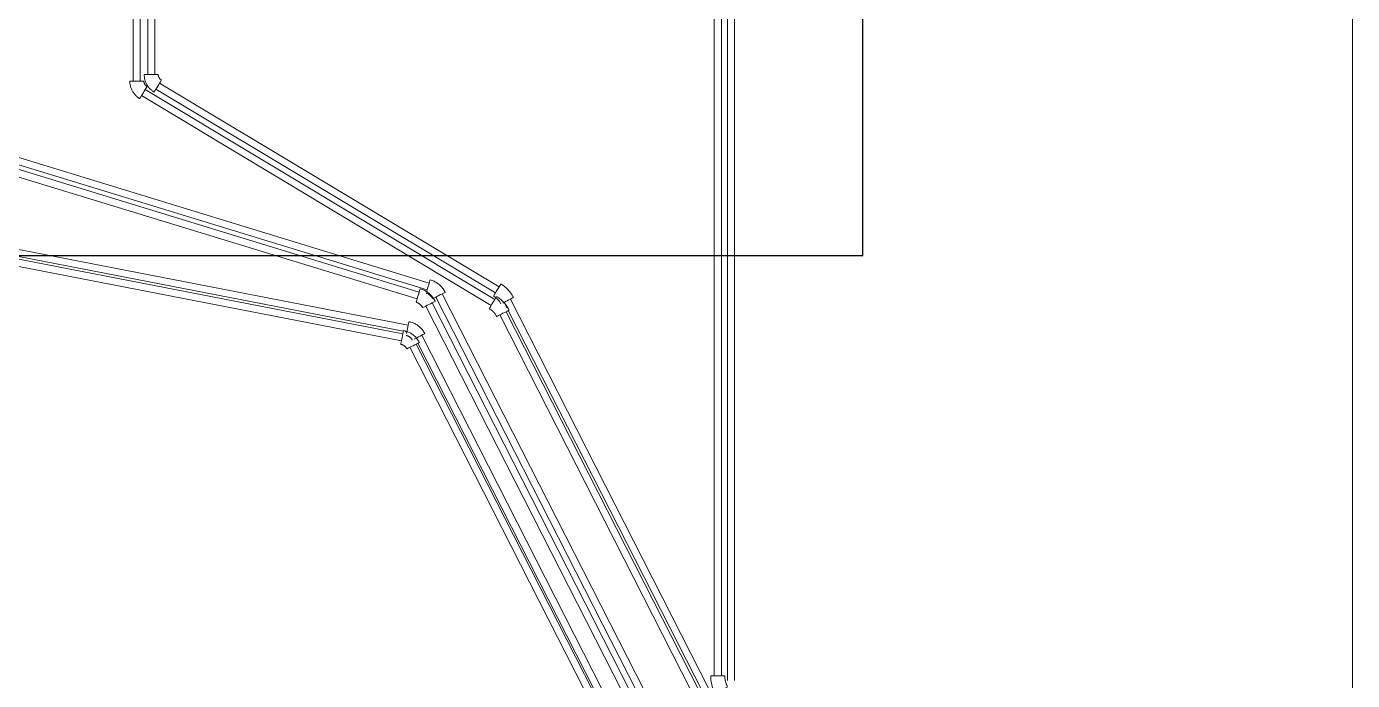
# Model space of a CAD drawing. Header units: millimetres. Extents: x 61345 to 69644, y 9491 to 29385.
# Drawn here: x 65557.8 to 65797.1, y 26974.8 to 27092.9 of the extents above; entities that cross this region are included whole.
import ezdxf

# ---------------------------------------------------------------- set-up
doc = ezdxf.new("R2010")
doc.units = ezdxf.units.MM
doc.layers.add('P-PIPE', color=30, linetype='Continuous', lineweight=18)

# ---------------------------------------------------------------- blocks, each defined once
blk = doc.blocks.new('Coude - Générique - Standard-3194922-CVC TERASSE')
at = {"layer": 'P-PIPE'}
for points in [[(-18027.2, 16606.5, 0), (-18026.9, 16606.9, 0), (-18026.3, 16608, 0), (-18025.2, 16609.7, 0), (-18023.9, 16611.9, 0), (-18022.3, 16614.6, 0), (-18020.6, 16617.4, 0), (-18018.9, 16620.2, 0), (-18017.3, 16622.8, 0), (-18016, 16625.1, 0), (-18015, 16626.8, 0)], [(-18027.2, 16606.5, 0), (-18026, 16605.7, 0), (-18024.8, 16604.9, 0), (-18023.7, 16604.1, 0), (-18022.6, 16603.2, 0), (-18021.5, 16602.3, 0), (-18020.5, 16601.3, 0), (-18019.5, 16600.3, 0), (-18018.5, 16599.2, 0), (-18017.6, 16598.1, 0), (-18016.8, 16597, 0), (-18016, 16595.8, 0), (-18015.2, 16594.6, 0), (-18014.5, 16593.4, 0), (-18013.8, 16592.2, 0)], [(-17991.2, 16603.7, 0), (-17992.3, 16605.9, 0), (-17993.6, 16608, 0), (-17994.9, 16610, 0), (-17996.3, 16612, 0), (-17997.8, 16614, 0), (-17999.3, 16615.8, 0), (-18000.9, 16617.7, 0), (-18002.6, 16619.4, 0), (-18004.4, 16621.1, 0), (-18006.2, 16622.7, 0), (-18008.1, 16624.2, 0), (-18010.1, 16625.7, 0), (-18012.1, 16627, 0), (-18014.1, 16628.3, 0)], [(-17991.6, 16603.5, 0), (-17992.7, 16603, 0), (-17994.5, 16602.1, 0), (-17996.8, 16600.9, 0), (-17999.6, 16599.5, 0), (-18002.5, 16598, 0), (-18005.4, 16596.5, 0), (-18008.2, 16595.1, 0), (-18010.5, 16593.9, 0), (-18012.3, 16593, 0), (-18013.4, 16592.4, 0), (-18013.8, 16592.2, 0)]]:
    blk.add_polyline3d(points, dxfattribs=at)
blk = doc.blocks.new('Coude - Générique - Standard-3195090-CVC TERASSE')
at = {"layer": 'P-PIPE'}
blk.add_line((-18159.1, 16618.6), (-18159.2, 16618.1), dxfattribs=at)
for points in [[(-18159.2, 16618.1, 0), (-18159.1, 16618.6, 0), (-18158.7, 16619.8, 0), (-18158.1, 16621.7, 0), (-18157.4, 16624.2, 0), (-18156.5, 16627.1, 0), (-18155.5, 16630.3, 0), (-18154.5, 16633.4, 0), (-18153.6, 16636.4, 0), (-18152.9, 16638.9, 0), (-18152.3, 16640.8, 0), (-18151.9, 16642, 0), (-18151.8, 16642.4, 0)], [(-18124.7, 16619.7, 0), (-18125.5, 16621.3, 0), (-18126.5, 16622.9, 0), (-18127.4, 16624.4, 0), (-18128.5, 16625.9, 0), (-18129.6, 16627.3, 0), (-18130.7, 16628.7, 0), (-18131.9, 16630.1, 0), (-18133.2, 16631.4, 0), (-18134.5, 16632.6, 0), (-18135.9, 16633.8, 0), (-18137.3, 16634.9, 0), (-18138.7, 16636, 0), (-18140.2, 16637, 0), (-18141.8, 16638, 0), (-18143.3, 16638.9, 0), (-18144.9, 16639.7, 0), (-18146.6, 16640.5, 0), (-18148.2, 16641.2, 0), (-18149.9, 16641.8, 0), (-18151.7, 16642.4, 0), (-18151.8, 16642.4, 0)], [(-18159.2, 16618.1, 0), (-18158.5, 16617.9, 0), (-18157.7, 16617.6, 0), (-18157, 16617.3, 0), (-18156.3, 16617, 0), (-18155.6, 16616.6, 0), (-18154.9, 16616.2, 0), (-18154.2, 16615.8, 0), (-18153.5, 16615.4, 0), (-18152.9, 16614.9, 0), (-18152.3, 16614.4, 0), (-18151.7, 16613.9, 0), (-18151.1, 16613.3, 0), (-18150.6, 16612.8, 0), (-18150, 16612.2, 0), (-18149.5, 16611.6, 0), (-18149, 16610.9, 0), (-18148.6, 16610.3, 0), (-18148.1, 16609.6, 0), (-18147.7, 16608.9, 0), (-18147.4, 16608.2, 0), (-18147.3, 16608.2, 0)], [(-18124.7, 16619.7, 0), (-18125.1, 16619.5, 0), (-18126.2, 16618.9, 0), (-18128, 16618, 0), (-18130.4, 16616.8, 0), (-18133.1, 16615.4, 0), (-18136, 16613.9, 0), (-18139, 16612.5, 0), (-18141.7, 16611.1, 0), (-18144, 16609.9, 0), (-18145.8, 16609, 0), (-18147, 16608.4, 0), (-18147.3, 16608.2, 0)]]:
    blk.add_polyline3d(points, dxfattribs=at)
blk = doc.blocks.new('Coude - Générique - Standard-3195222-CVC TERASSE')
at = {"layer": 'P-PIPE'}
for p, q in [((-18186.8, 16542.4), (-18186.9, 16542)), ((-18176, 16533.8), (-18175.6, 16534))]:
    blk.add_line(p, q, dxfattribs=at)
for points in [[(-18186.9, 16542, 0), (-18186.8, 16542.4, 0), (-18186.6, 16543.7, 0), (-18186.2, 16545.7, 0), (-18185.7, 16548.3, 0), (-18185.1, 16551.3, 0), (-18184.5, 16554.5, 0), (-18183.9, 16557.7, 0), (-18183.3, 16560.7, 0), (-18182.8, 16563.3, 0), (-18182.4, 16565.3, 0), (-18182.1, 16566.5, 0)], [(-18153.3, 16545.3, 0), (-18154.1, 16546.8, 0), (-18154.9, 16548.2, 0), (-18155.8, 16549.6, 0), (-18156.8, 16550.9, 0), (-18157.8, 16552.2, 0), (-18158.8, 16553.5, 0), (-18159.9, 16554.7, 0), (-18161, 16555.9, 0), (-18162.2, 16557, 0), (-18163.5, 16558.1, 0), (-18164.7, 16559.1, 0), (-18166.1, 16560.1, 0), (-18167.4, 16561, 0), (-18168.8, 16561.9, 0), (-18170.2, 16562.7, 0), (-18171.7, 16563.5, 0), (-18173.2, 16564.2, 0), (-18174.7, 16564.8, 0), (-18176.2, 16565.4, 0), (-18177.8, 16565.9, 0), (-18179.4, 16566.4, 0), (-18181, 16566.7, 0), (-18182.1, 16567, 0)], [(-18186.9, 16542, 0), (-18186.3, 16541.9, 0), (-18185.7, 16541.7, 0), (-18185.1, 16541.6, 0), (-18184.5, 16541.3, 0), (-18183.9, 16541.1, 0), (-18183.4, 16540.9, 0), (-18182.8, 16540.6, 0), (-18182.2, 16540.3, 0), (-18181.7, 16540, 0), (-18181.2, 16539.7, 0), (-18180.7, 16539.3, 0), (-18180.2, 16538.9, 0), (-18179.7, 16538.5, 0), (-18179.2, 16538.1, 0), (-18178.8, 16537.7, 0), (-18178.3, 16537.2, 0), (-18177.9, 16536.7, 0), (-18177.5, 16536.3, 0), (-18177.2, 16535.8, 0), (-18176.8, 16535.2, 0), (-18176.5, 16534.7, 0), (-18176.2, 16534.2, 0), (-18176, 16533.8, 0)], [(-18170.5, 16536.6, 0), (-18172.7, 16535.5, 0), (-18174.5, 16534.6, 0), (-18175.6, 16534, 0), (-18176, 16533.8, 0)], [(-18154.8, 16544.6, 0), (-18156.6, 16543.6, 0), (-18159, 16542.4, 0), (-18161.7, 16541, 0), (-18164.7, 16539.6, 0), (-18167.6, 16538.1, 0), (-18170.3, 16536.7, 0)]]:
    blk.add_polyline3d(points, dxfattribs=at)
blk = doc.blocks.new('Coude - Générique - Standard-V98-CVC TERASSE')
at = {"layer": 'P-PIPE'}
blk.add_line((-17983.9, 16626.3), (-17983.5, 16626.5), dxfattribs=at)
for points in [[(-18019.5, 16629.3, 0), (-18019.2, 16629.6, 0), (-18018.6, 16630.7, 0), (-18017.5, 16632.4, 0), (-18016.2, 16634.7, 0), (-18014.6, 16637.3, 0), (-18012.9, 16640.1, 0), (-18011.2, 16643, 0), (-18009.6, 16645.6, 0), (-18008.3, 16647.9, 0), (-18007.2, 16649.6, 0), (-18006.6, 16650.7, 0), (-18006.4, 16651, 0)], [(-17983.5, 16626.5, 0), (-17984.6, 16628.6, 0), (-17985.9, 16630.7, 0), (-17987.2, 16632.8, 0), (-17988.6, 16634.8, 0), (-17990, 16636.7, 0), (-17991.6, 16638.6, 0), (-17993.2, 16640.4, 0), (-17994.9, 16642.2, 0), (-17996.7, 16643.8, 0), (-17998.5, 16645.4, 0), (-18000.4, 16647, 0), (-18002.4, 16648.4, 0), (-18004.4, 16649.8, 0), (-18006.4, 16651, 0)], [(-18019.5, 16629.3, 0), (-18018.3, 16628.5, 0), (-18017.1, 16627.7, 0), (-18015.9, 16626.8, 0), (-18014.8, 16626, 0), (-18013.8, 16625, 0), (-18012.8, 16624, 0), (-18011.8, 16623, 0), (-18010.8, 16622, 0), (-18009.9, 16620.9, 0), (-18009.1, 16619.7, 0), (-18008.2, 16618.6, 0), (-18007.5, 16617.4, 0), (-18006.8, 16616.2, 0), (-18006.1, 16615, 0)], [(-17983.5, 16626.5, 0), (-17983.9, 16626.3, 0), (-17985, 16625.7, 0), (-17986.8, 16624.8, 0), (-17989.1, 16623.6, 0), (-17991.9, 16622.2, 0), (-17994.8, 16620.7, 0), (-17997.7, 16619.2, 0), (-18000.5, 16617.8, 0), (-18002.8, 16616.6, 0)]]:
    blk.add_polyline3d(points, dxfattribs=at)
blk = doc.blocks.new('Coude - Générique - Standard-V99-CVC TERASSE')
at = {"layer": 'P-PIPE'}
for points in [[(-18140.7, 16636, 0), (-18140.1, 16637.9, 0), (-18139.3, 16640.5, 0), (-18138.4, 16643.4, 0), (-18137.5, 16646.5, 0), (-18136.5, 16649.7, 0), (-18135.6, 16652.6, 0), (-18134.8, 16655.1, 0), (-18134.2, 16657.1, 0), (-18133.9, 16658.3, 0), (-18133.8, 16658.7, 0)], [(-18106.7, 16636, 0), (-18107.5, 16637.6, 0), (-18108.4, 16639.1, 0), (-18109.4, 16640.6, 0), (-18110.5, 16642.1, 0), (-18111.5, 16643.6, 0), (-18112.7, 16645, 0), (-18113.9, 16646.3, 0), (-18115.2, 16647.6, 0), (-18116.5, 16648.8, 0), (-18117.8, 16650, 0), (-18119.3, 16651.2, 0), (-18120.7, 16652.3, 0), (-18122.2, 16653.3, 0), (-18123.7, 16654.2, 0), (-18125.3, 16655.1, 0), (-18126.9, 16656, 0), (-18128.5, 16656.7, 0), (-18130.2, 16657.4, 0), (-18131.9, 16658.1, 0), (-18133.6, 16658.7, 0), (-18133.8, 16658.7, 0)], [(-18141.2, 16634.4, 0), (-18140.4, 16634.1, 0), (-18139.7, 16633.9, 0), (-18139, 16633.6, 0), (-18138.2, 16633.2, 0), (-18137.5, 16632.9, 0), (-18136.8, 16632.5, 0), (-18136.2, 16632, 0), (-18135.5, 16631.6, 0), (-18134.9, 16631.1, 0), (-18134.3, 16630.6, 0), (-18133.7, 16630.1, 0), (-18133.1, 16629.6, 0), (-18132.5, 16629, 0), (-18132, 16628.4, 0), (-18131.5, 16627.8, 0), (-18131, 16627.2, 0), (-18130.5, 16626.5, 0), (-18130.1, 16625.9, 0), (-18129.7, 16625.2, 0), (-18129.3, 16624.5, 0), (-18129.3, 16624.4, 0)], [(-18106.7, 16636, 0), (-18107, 16635.8, 0), (-18108.2, 16635.2, 0), (-18110, 16634.3, 0), (-18112.3, 16633.1, 0), (-18115.1, 16631.7, 0), (-18118, 16630.2, 0), (-18120.9, 16628.7, 0), (-18123.6, 16627.3, 0), (-18126, 16626.1, 0), (-18127.8, 16625.2, 0), (-18128.9, 16624.6, 0)]]:
    blk.add_polyline3d(points, dxfattribs=at)
blk = doc.blocks.new('Coude - Générique - Standard-V101-CVC TERASSE')
at = {"layer": 'P-PIPE'}
for p, q in [((-18172.2, 16582.9), (-18172.3, 16582.5)), ((-18143.8, 16561.1), (-18143.4, 16561.3))]:
    blk.add_line(p, q, dxfattribs=at)
for points in [[(-18176.3, 16561.6, 0), (-18175.8, 16564.2, 0), (-18175.2, 16567.2, 0), (-18174.6, 16570.4, 0), (-18174, 16573.7, 0), (-18173.4, 16576.7, 0), (-18172.9, 16579.3, 0), (-18172.5, 16581.3, 0), (-18172.3, 16582.5, 0), (-18172.2, 16582.9, 0)], [(-18143.4, 16561.3, 0), (-18144.2, 16562.7, 0), (-18145, 16564.1, 0), (-18145.9, 16565.5, 0), (-18146.9, 16566.9, 0), (-18147.9, 16568.2, 0), (-18148.9, 16569.4, 0), (-18150, 16570.7, 0), (-18151.2, 16571.8, 0), (-18152.3, 16573, 0), (-18153.6, 16574, 0), (-18154.9, 16575.1, 0), (-18156.2, 16576.1, 0), (-18157.5, 16577, 0), (-18158.9, 16577.8, 0), (-18160.3, 16578.7, 0), (-18161.8, 16579.4, 0), (-18163.3, 16580.1, 0), (-18164.8, 16580.8, 0), (-18166.3, 16581.3, 0), (-18167.9, 16581.9, 0), (-18169.5, 16582.3, 0), (-18171.1, 16582.7, 0), (-18172.2, 16582.9, 0)], [(-18177, 16558, 0), (-18176.4, 16557.8, 0), (-18175.8, 16557.7, 0), (-18175.2, 16557.5, 0), (-18174.6, 16557.3, 0), (-18174, 16557.1, 0), (-18173.5, 16556.8, 0), (-18172.9, 16556.6, 0), (-18172.3, 16556.3, 0), (-18171.8, 16555.9, 0), (-18171.3, 16555.6, 0), (-18170.8, 16555.2, 0), (-18170.3, 16554.9, 0), (-18169.8, 16554.5, 0), (-18169.3, 16554.1, 0), (-18168.9, 16553.6, 0), (-18168.5, 16553.2, 0), (-18168, 16552.7, 0), (-18167.7, 16552.2, 0), (-18167.3, 16551.7, 0), (-18166.9, 16551.2, 0), (-18166.6, 16550.7, 0), (-18166.3, 16550.1, 0), (-18166.1, 16549.7, 0)], [(-18143.4, 16561.3, 0), (-18143.8, 16561.1, 0), (-18145, 16560.5, 0), (-18146.8, 16559.6, 0), (-18149.1, 16558.4, 0), (-18151.8, 16557, 0), (-18154.8, 16555.5, 0), (-18157.7, 16554, 0), (-18160.4, 16552.6, 0), (-18162.8, 16551.4, 0)]]:
    blk.add_polyline3d(points, dxfattribs=at)
blk = doc.blocks.new('Coude - Générique - Standard-3210701-CVC TERASSE')
at = {"layer": 'P-PIPE'}
for p, q in [((-18675.5, 17017.3), (-18675.9, 17017.3)), ((-18650.5, 17017.3), (-18650.9, 17017.3)), ((-18650.5, 17017.3), (-18650.5, 17017.3)), ((-18645.1, 17006.9), (-18644.8, 17007.3)), ((-18657.9, 16985.5), (-18657.7, 16985.9))]:
    blk.add_line(p, q, dxfattribs=at)
for points in [[(-18675.9, 17017.3, 0), (-18675.5, 17017.3, 0), (-18674.2, 17017.3, 0), (-18672.2, 17017.3, 0), (-18669.6, 17017.3, 0), (-18666.5, 17017.3, 0), (-18663.2, 17017.3, 0), (-18659.9, 17017.3, 0), (-18656.9, 17017.3, 0), (-18654.2, 17017.3, 0), (-18652.2, 17017.3, 0), (-18650.9, 17017.3, 0), (-18650.5, 17017.3, 0)], [(-18675.9, 17017.2, 0), (-18675.9, 17015.7, 0), (-18675.8, 17014.2, 0), (-18675.6, 17012.8, 0), (-18675.4, 17011.3, 0), (-18675.2, 17009.8, 0), (-18674.8, 17008.4, 0), (-18674.4, 17006.9, 0), (-18674, 17005.5, 0), (-18673.5, 17004.1, 0), (-18672.9, 17002.8, 0), (-18672.3, 17001.4, 0), (-18671.7, 17000.1, 0), (-18671, 16998.8, 0), (-18670.2, 16997.5, 0), (-18669.4, 16996.3, 0), (-18668.5, 16995.1, 0), (-18667.6, 16993.9, 0), (-18666.6, 16992.8, 0), (-18665.6, 16991.7, 0), (-18664.6, 16990.6, 0), (-18663.5, 16989.6, 0), (-18662.4, 16988.6, 0), (-18661.2, 16987.7, 0), (-18660, 16986.8, 0), (-18658.8, 16986, 0), (-18657.9, 16985.5, 0)], [(-18644.8, 17007.3, 0), (-18645.2, 17007.5, 0), (-18645.6, 17007.8, 0), (-18646, 17008.1, 0), (-18646.4, 17008.4, 0), (-18646.7, 17008.7, 0), (-18647, 17009, 0), (-18647.4, 17009.3, 0), (-18647.7, 17009.7, 0), (-18648, 17010.1, 0), (-18648.3, 17010.4, 0), (-18648.5, 17010.8, 0), (-18648.8, 17011.2, 0), (-18649, 17011.6, 0), (-18649.2, 17012, 0), (-18649.4, 17012.4, 0), (-18649.6, 17012.9, 0), (-18649.8, 17013.3, 0), (-18650, 17013.8, 0), (-18650.1, 17014.2, 0), (-18650.2, 17014.7, 0), (-18650.3, 17015.1, 0), (-18650.4, 17015.6, 0), (-18650.4, 17016, 0), (-18650.5, 17016.5, 0), (-18650.5, 17017, 0), (-18650.5, 17017.3, 0)], [(-18644.8, 17007.3, 0), (-18645.1, 17006.9, 0), (-18645.7, 17005.8, 0), (-18646.7, 17004.1, 0), (-18648.1, 17001.8, 0), (-18649.7, 16999.2, 0), (-18651.4, 16996.4, 0), (-18653.1, 16993.6, 0), (-18654.7, 16990.9, 0), (-18656, 16988.7, 0), (-18657, 16987, 0), (-18657.7, 16985.9, 0), (-18657.9, 16985.5, 0)]]:
    blk.add_polyline3d(points, dxfattribs=at)
blk = doc.blocks.new('Coude - Générique - Standard-V103-CVC TERASSE')
at = {"layer": 'P-PIPE'}
for p, q in [((-18649.5, 17029.1), (-18649.9, 17029.1)), ((-18624.5, 17029.1), (-18624.9, 17029.1)), ((-18619, 17018.7), (-18618.8, 17019)), ((-18631.9, 16997.3), (-18631.7, 16997.6))]:
    blk.add_line(p, q, dxfattribs=at)
for points in [[(-18649.9, 17029.1, 0), (-18649.9, 17027.6, 0), (-18649.8, 17026.1, 0), (-18649.6, 17024.6, 0), (-18649.4, 17023.2, 0), (-18649.2, 17021.7, 0), (-18648.8, 17020.2, 0), (-18648.5, 17018.8, 0), (-18648, 17017.4, 0), (-18647.5, 17016, 0), (-18647, 17014.6, 0), (-18646.4, 17013.3, 0), (-18645.7, 17011.9, 0), (-18645, 17010.6, 0), (-18644.2, 17009.4, 0), (-18643.4, 17008.1, 0), (-18642.6, 17006.9, 0), (-18641.7, 17005.7, 0), (-18640.7, 17004.6, 0), (-18639.7, 17003.5, 0), (-18638.6, 17002.4, 0), (-18637.6, 17001.4, 0), (-18636.4, 17000.5, 0), (-18635.3, 16999.5, 0), (-18634.1, 16998.7, 0), (-18632.8, 16997.8, 0), (-18631.9, 16997.3, 0)], [(-18649.9, 17029.1, 0), (-18649.5, 17029.1, 0), (-18648.2, 17029.1, 0), (-18646.2, 17029.1, 0), (-18643.6, 17029.1, 0), (-18640.5, 17029.1, 0), (-18637.2, 17029.1, 0), (-18633.9, 17029.1, 0), (-18630.8, 17029.1, 0), (-18628.2, 17029.1, 0), (-18626.2, 17029.1, 0), (-18624.9, 17029.1, 0), (-18624.5, 17029.1, 0)], [(-18618.8, 17019, 0), (-18619, 17018.7, 0), (-18619.7, 17017.6, 0), (-18620.7, 17015.8, 0), (-18622.1, 17013.6, 0), (-18623.7, 17011, 0), (-18625.4, 17008.1, 0), (-18627.1, 17005.3, 0), (-18628.6, 17002.7, 0), (-18630, 17000.4, 0), (-18631, 16998.7, 0), (-18631.7, 16997.6, 0), (-18631.9, 16997.3, 0)], [(-18618.8, 17019, 0), (-18619.2, 17019.3, 0), (-18619.6, 17019.6, 0), (-18620, 17019.8, 0), (-18620.3, 17020.1, 0), (-18620.7, 17020.4, 0), (-18621, 17020.8, 0), (-18621.4, 17021.1, 0), (-18621.7, 17021.4, 0), (-18622, 17021.8, 0), (-18622.2, 17022.2, 0), (-18622.5, 17022.6, 0), (-18622.8, 17023, 0), (-18623, 17023.4, 0), (-18623.2, 17023.8, 0), (-18623.4, 17024.2, 0), (-18623.6, 17024.6, 0), (-18623.8, 17025.1, 0), (-18623.9, 17025.5, 0), (-18624.1, 17026, 0), (-18624.2, 17026.4, 0), (-18624.3, 17026.9, 0), (-18624.4, 17027.3, 0), (-18624.4, 17027.8, 0), (-18624.5, 17028.3, 0), (-18624.5, 17028.7, 0), (-18624.5, 17029.1, 0)]]:
    blk.add_polyline3d(points, dxfattribs=at)
blk = doc.blocks.new('Coude - Générique - Standard-3210927-CVC TERASSE')
at = {"layer": 'P-PIPE'}
for points in [[(-17627.5, 15943.7, 0), (-17627.5, 15940.9, 0), (-17627.3, 15938.1, 0), (-17627.1, 15935.8, 0)], [(-17627.5, 15943.7, 0), (-17627.1, 15943.7, 0), (-17625.8, 15943.7, 0), (-17623.8, 15943.7, 0), (-17621.2, 15943.7, 0), (-17618.1, 15943.7, 0), (-17614.8, 15943.7, 0), (-17611.5, 15943.7, 0), (-17608.5, 15943.7, 0), (-17605.8, 15943.7, 0), (-17603.8, 15943.7, 0), (-17602.5, 15943.7, 0), (-17602.1, 15943.7, 0)], [(-17601.8, 15938.6, 0), (-17602, 15940.4, 0), (-17602.1, 15942.2, 0), (-17602.1, 15943.7, 0)], [(-17597.2, 15923.3, 0), (-17598, 15925, 0), (-17598.7, 15926.6, 0), (-17599.4, 15928.3, 0), (-17599.9, 15930, 0), (-17600.5, 15931.7, 0), (-17600.9, 15933.4, 0), (-17601.3, 15935.2, 0), (-17601.6, 15936.9, 0), (-17601.8, 15938.6, 0)], [(-17627.1, 15935.8, 0), (-17626.7, 15933, 0), (-17626.2, 15930.2, 0), (-17625.6, 15927.5, 0), (-17624.9, 15924.7, 0), (-17624.1, 15922.1, 0), (-17623.2, 15919.4, 0), (-17622.2, 15916.8, 0), (-17621, 15914.2, 0), (-17619.9, 15911.8, 0)], [(-17598.7, 15922.6, 0), (-17600.5, 15921.7, 0), (-17602.9, 15920.5, 0), (-17605.6, 15919.1, 0), (-17608.5, 15917.6, 0), (-17611.5, 15916.1, 0), (-17614.2, 15914.7, 0), (-17616.5, 15913.5, 0), (-17618.3, 15912.6, 0), (-17619.5, 15912, 0), (-17619.9, 15911.8, 0)]]:
    blk.add_polyline3d(points, dxfattribs=at)

msp = doc.modelspace()

# ---------------------------------------------------------------- linework, layer by layer
at = {"color": 5, "lineweight": 30}
msp.add_lwpolyline([(65708.74, 27159.18), (64970.8, 27159.18), (64970.8, 27051.55), (65708.74, 27051.55)], close=True, dxfattribs=at)
at = {"layer": 'P-PIPE'}
for p, q in [((65797.08, 27209.33), (65797.08, 26764.01)), ((65579.68, 27112.84), (65579.68, 27084.22)), ((65580.95, 27084.22), (65580.95, 27112.84)), ((65681.92, 27114.35), (65681.92, 26975.68)), ((65683.19, 26975.68), (65683.19, 27114.35)), ((65684.28, 27114.35), (65684.28, 26974.83)), ((65685.55, 26974.83), (65685.55, 27114.35)), ((65577.07, 27112.23), (65577.07, 27083.04)), ((65578.34, 27083.04), (65578.34, 27112.23)), ((65628.67, 27044.95), (65478.03, 27091)), ((65479.74, 27091.33), (65630.1, 27045.36)), ((65630.47, 27046.57), (65480.11, 27092.54)), ((65477.66, 27089.79), (65628.3, 27043.73)), ((65625.7, 27037.38), (65373.85, 27086.34)), ((65375.95, 27086.42), (65625.8, 27037.86)), ((65626.69, 27038.98), (65376.2, 27087.67)), ((65373.59, 27085.1), (65625.46, 27036.14)), ((65642.3, 27043.59), (65579.22, 27081.49)), ((65581.17, 27081.58), (65642.41, 27044.78)), ((65643.07, 27045.87), (65581.82, 27082.67)), ((65578.57, 27080.41), (65641.64, 27042.51)), ((65631.67, 27044.04), (65748.34, 26815.06)), ((65749.47, 26815.64), (65632.8, 27044.62)), ((65643.99, 27043.1), (65644.48, 27042.12)), ((65759.52, 26819.14), (65645.12, 27043.67)), ((65629.86, 27042.42), (65746.6, 26813.3)), ((65747.73, 26813.88), (65630.99, 27042.99)), ((65643.21, 27040.82), (65757.36, 26816.8)), ((65758.49, 26817.38), (65644.35, 27041.4)), ((65644.75, 27041.6), (65758.39, 26818.56)), ((65626.11, 27037.8), (65626.45, 27037.73)), ((65743.64, 26812.39), (65629.12, 27037.15)), ((65627, 27034.98), (65741.67, 26809.92)), ((65742.21, 26811.66), (65628.13, 27035.55)), ((65628.43, 27035.71), (65742.51, 26811.81))]:
    msp.add_line(p, q, dxfattribs=at)

# ---------------------------------------------------------------- block references
at = {"layer": 'P-PIPE', "xscale": 0.1, "yscale": 0.1, "zscale": 0.1}
for name in ['Coude - Générique - Standard-V103-CVC TERASSE', 'Coude - Générique - Standard-3210701-CVC TERASSE', 'Coude - Générique - Standard-3195090-CVC TERASSE', 'Coude - Générique - Standard-V99-CVC TERASSE', 'Coude - Générique - Standard-V98-CVC TERASSE', 'Coude - Générique - Standard-3194922-CVC TERASSE', 'Coude - Générique - Standard-V101-CVC TERASSE', 'Coude - Générique - Standard-3195222-CVC TERASSE', 'Coude - Générique - Standard-3210927-CVC TERASSE']:
    msp.add_blockref(name, (67444.03, 25381.31), dxfattribs=at)

doc.saveas('drawing.dxf')
